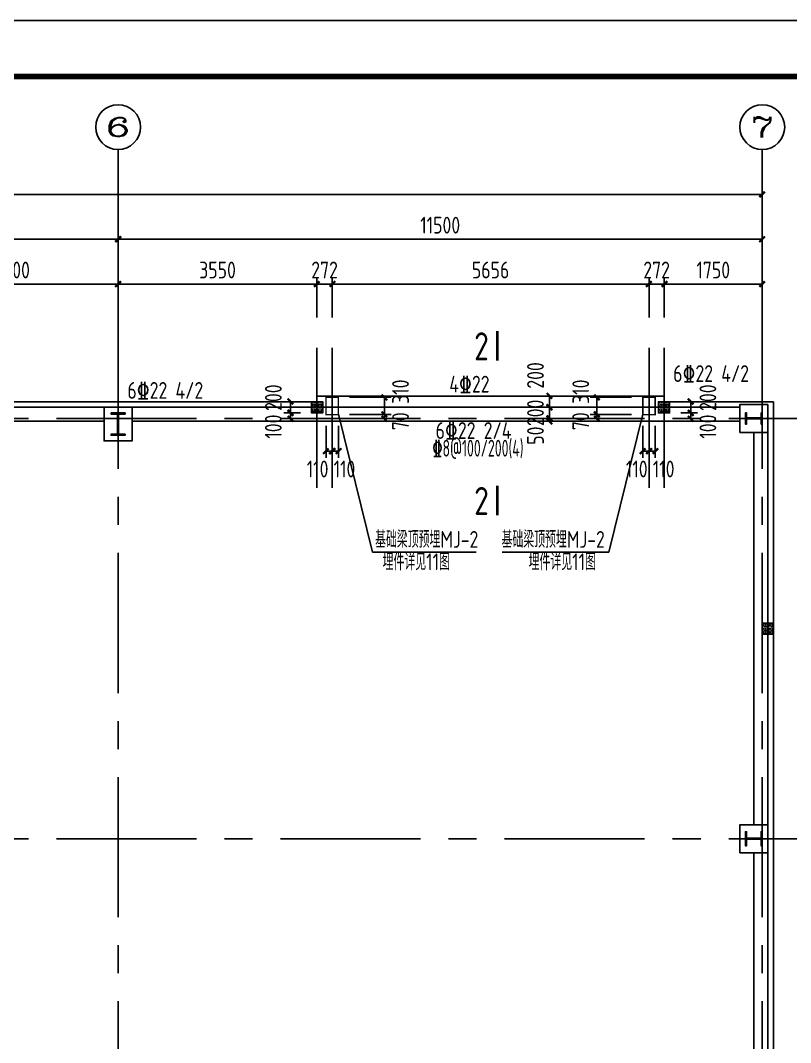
# Model space of a CAD drawing. Header units: millimetres. Extents: x 865490 to 879904, y 39442 to 44891.
# Drawn here: x 869175.7 to 869313.2, y 39862 to 40044.4 of the extents above; entities that cross this region are included whole.
import ezdxf
from ezdxf.enums import TextEntityAlignment as Align

# ---------------------------------------------------------------- set-up
doc = ezdxf.new("R2010")
doc.units = ezdxf.units.MM
doc.header["$LTSCALE"] = 1000
doc.header["$MEASUREMENT"] = 0
doc.linetypes.add('CENTER', pattern=[2, 1.25, -0.25, 0.25, -0.25])
doc.linetypes.add('DOTE', pattern=[2.42, 2, -0.2, 0.02, -0.2])
doc.layers.add('1', color=4, linetype='Continuous', lineweight=70)
for name, color, linetype in [('AXIS', 3, 'Continuous'), ('AXIS_TEXT', 7, 'Continuous'), ('DIM', 7, 'Continuous'), ('DOTE', 1, 'DOTE'), ('M_Prof', 2, 'Continuous'), ('PUB_DIM', 3, 'Continuous'), ('尺寸标注', 7, 'Continuous'), ('层14', 2, 'Continuous'), ('标注', 7, 'Continuous'), ('梁', 4, 'Continuous'), ('梁集中标注', 2, 'Continuous')]:
    doc.layers.add(name, color=color, linetype=linetype)
doc.styles.add('_TCH_AXIS', font='COMPLEX', dxfattribs={"bigfont": 'GBCBIG'})
doc.styles.add('COMPLEX', font='COMPLEX')
doc.styles.add('GBHZ', font='gbenor.shx', dxfattribs={"width": 0.9, "bigfont": 'gbcbig.shx'})
doc.dimstyles.new('Y100', dxfattribs={"dimscale": 0, "dimtxt": 3, "dimasz": 0.01, "dimexe": 1.2, "dimexo": 2, "dimgap": 1, "dimtad": 1, "dimdec": 0, "dimlfac": 100, "dimzin": 0, "dimdsep": 46, "dimtxsty": 'GBHZ', "dimblk": 'DX', "dimcen": 0.09, "dimdle": 1, "dimclrd": 7, "dimclre": 7, "dimclrt": 7, "dimadec": 0, "dimazin": 0, "dimtfac": 1, "dimtdec": 0, "dimtix": 1, "dimtmove": 2, "dimatfit": 3, "dimldrblk": 'DX', "dimfxl": 0, "dimtolj": 1, "dimtzin": 0, "dimarcsym": 0})
pattern_1 = [(0, (-293.14333, -791.00528), (0.15625, 0.3125), [0, -0.3125])]

# ---------------------------------------------------------------- blocks, each defined once
blk = doc.blocks.new('_AXISO')
blk.add_circle((0, 0), 0.5)
at = {"layer": 'AXIS_TEXT', "style": 'COMPLEX', "width": 1.041667}
blk.add_attdef('A', text='', height=0.56, dxfattribs=at).set_placement((-0.25, -0.28), (0.25, -0.28), align=Align.FIT)
blk = doc.blocks.new('DX')
at = {"color": 0, "linetype": 'ByBlock', "const_width": 40}
blk.add_lwpolyline([(-54, -51), (46, 49)], dxfattribs=at)
blk = doc.blocks.new('*D397')
at = {"layer": 'Defpoints', "color": 0, "transparency": 16777216}
for p in [(869193.16, 40005.36), (869079.16, 39989.36), (869193.16, 39989.36)]:
    blk.add_point(p, dxfattribs=at)
at = {"layer": 'dim', "color": 7, "lineweight": -2, "transparency": 16777216}
for p, q in [((869079.16, 39991.36), (869079.16, 40006.56)), ((869079.17, 40005.36), (869193.15, 40005.36)), ((869193.16, 39991.36), (869193.16, 40006.56))]:
    blk.add_line(p, q, dxfattribs=at)
at = {"layer": 'dim', "color": 7, "lineweight": -2, "transparency": 16777216, "xscale": 0.01, "yscale": 0.01, "zscale": 0.01, "rotation": 180}
blk.add_blockref('DX', (869079.16, 40005.36), dxfattribs=at)
at = {"layer": 'dim', "color": 7, "lineweight": -2, "transparency": 16777216, "xscale": 0.01, "yscale": 0.01, "zscale": 0.01}
blk.add_blockref('DX', (869193.16, 40005.36), dxfattribs=at)
at = {"layer": 'dim', "color": 7, "transparency": 16777216, "insert": (869136.16, 40007.86), "char_height": 3, "attachment_point": 5, "style": 'GBHZ'}
blk.add_mtext('\\A1;11400', dxfattribs=at)
blk = doc.blocks.new('*D398')
at = {"layer": 'Defpoints', "color": 0, "transparency": 16777216}
for p in [(869308.16, 40005.36), (869193.16, 39989.36), (869308.16, 39989.36)]:
    blk.add_point(p, dxfattribs=at)
at = {"layer": 'dim', "color": 7, "lineweight": -2, "transparency": 16777216}
for p, q in [((869193.16, 39991.36), (869193.16, 40006.56)), ((869193.17, 40005.36), (869308.15, 40005.36)), ((869308.16, 39991.36), (869308.16, 40006.56))]:
    blk.add_line(p, q, dxfattribs=at)
at = {"layer": 'dim', "color": 7, "lineweight": -2, "transparency": 16777216, "xscale": 0.01, "yscale": 0.01, "zscale": 0.01, "rotation": 180}
blk.add_blockref('DX', (869193.16, 40005.36), dxfattribs=at)
at = {"layer": 'dim', "color": 7, "lineweight": -2, "transparency": 16777216, "xscale": 0.01, "yscale": 0.01, "zscale": 0.01}
blk.add_blockref('DX', (869308.16, 40005.36), dxfattribs=at)
at = {"layer": 'dim', "color": 7, "transparency": 16777216, "insert": (869250.66, 40007.86), "char_height": 3, "attachment_point": 5, "style": 'GBHZ'}
blk.add_mtext('\\A1;11500', dxfattribs=at)
blk = doc.blocks.new('*D399')
at = {"layer": 'Defpoints', "color": 0, "transparency": 16777216}
for p in [(868838.16, 40013.36), (868838.16, 39989.36), (869308.16, 39989.36)]:
    blk.add_point(p, dxfattribs=at)
at = {"layer": 'dim', "color": 7, "lineweight": -2, "transparency": 16777216}
for p, q in [((868838.16, 39991.36), (868838.16, 40014.56)), ((869308.16, 39991.36), (869308.16, 40014.56)), ((869308.15, 40013.36), (868838.17, 40013.36))]:
    blk.add_line(p, q, dxfattribs=at)
at = {"layer": 'dim', "color": 7, "lineweight": -2, "transparency": 16777216, "xscale": 0.01, "yscale": 0.01, "zscale": 0.01, "rotation": 180}
blk.add_blockref('DX', (868838.16, 40013.36), dxfattribs=at)
at = {"layer": 'dim', "color": 7, "lineweight": -2, "transparency": 16777216, "xscale": 0.01, "yscale": 0.01, "zscale": 0.01}
blk.add_blockref('DX', (869308.16, 40013.36), dxfattribs=at)
at = {"layer": 'dim', "color": 7, "transparency": 16777216, "insert": (869073.16, 40015.86), "char_height": 3, "attachment_point": 5, "style": 'GBHZ'}
blk.add_mtext('\\A1;47000', dxfattribs=at)
blk = doc.blocks.new('*D1243')
at = {"layer": 'Defpoints', "color": 0, "transparency": 16777216}
for p in [(869155.16, 39997.36), (869155.16, 39989.36), (869193.16, 39989.36)]:
    blk.add_point(p, dxfattribs=at)
at = {"layer": '层14', "color": 7, "lineweight": -2, "transparency": 16777216}
for p, q in [((869155.16, 39991.36), (869155.16, 39998.56)), ((869193.16, 39991.36), (869193.16, 39998.56)), ((869193.15, 39997.36), (869155.17, 39997.36))]:
    blk.add_line(p, q, dxfattribs=at)
at = {"layer": '层14', "color": 7, "lineweight": -2, "transparency": 16777216, "xscale": 0.01, "yscale": 0.01, "zscale": 0.01, "rotation": 180}
blk.add_blockref('DX', (869155.16, 39997.36), dxfattribs=at)
at = {"layer": '层14', "color": 7, "lineweight": -2, "transparency": 16777216, "xscale": 0.01, "yscale": 0.01, "zscale": 0.01}
blk.add_blockref('DX', (869193.16, 39997.36), dxfattribs=at)
at = {"layer": '层14', "color": 7, "transparency": 16777216, "insert": (869174.16, 39999.86), "char_height": 3, "attachment_point": 5, "style": 'GBHZ'}
blk.add_mtext('\\A1;3800', dxfattribs=at)
blk = doc.blocks.new('*D1360')
at = {"layer": 'Defpoints', "color": 0, "transparency": 16777216}
for p in [(869287.94, 39997.36), (869231.38, 39989.36), (869287.94, 39989.36)]:
    blk.add_point(p, dxfattribs=at)
at = {"layer": '层14', "color": 7, "lineweight": -2, "transparency": 16777216}
for p, q in [((869231.38, 39991.36), (869231.38, 39998.56)), ((869287.94, 39991.36), (869287.94, 39998.56)), ((869231.39, 39997.36), (869287.93, 39997.36))]:
    blk.add_line(p, q, dxfattribs=at)
at = {"layer": '层14', "color": 7, "lineweight": -2, "transparency": 16777216, "xscale": 0.01, "yscale": 0.01, "zscale": 0.01, "rotation": 180}
blk.add_blockref('DX', (869231.38, 39997.36), dxfattribs=at)
at = {"layer": '层14', "color": 7, "lineweight": -2, "transparency": 16777216, "xscale": 0.01, "yscale": 0.01, "zscale": 0.01}
blk.add_blockref('DX', (869287.94, 39997.36), dxfattribs=at)
at = {"layer": '层14', "color": 7, "transparency": 16777216, "insert": (869259.66, 39999.86), "char_height": 3, "attachment_point": 5, "style": 'GBHZ'}
blk.add_mtext('\\A1;5656', dxfattribs=at)
blk = doc.blocks.new('*D1361')
at = {"layer": 'Defpoints', "color": 0, "transparency": 16777216}
for p in [(869287.94, 39973.36), (869289.04, 39974.06), (869287.94, 39967.54)]:
    blk.add_point(p, dxfattribs=at)
at = {"layer": '标注', "color": 7, "lineweight": -2, "transparency": 16777216}
for p, q in [((869287.94, 39971.36), (869287.94, 39966.34)), ((869289.04, 39972.06), (869289.04, 39966.34)), ((869287.93, 39967.54), (869287.92, 39967.54)), ((869289.04, 39967.54), (869287.94, 39967.54)), ((869289.05, 39967.54), (869289.06, 39967.54))]:
    blk.add_line(p, q, dxfattribs=at)
at = {"layer": '标注', "color": 7, "lineweight": -2, "transparency": 16777216, "xscale": 0.01, "yscale": 0.01, "zscale": 0.01}
blk.add_blockref('DX', (869287.94, 39967.54), dxfattribs=at)
at = {"layer": '标注', "color": 7, "lineweight": -2, "transparency": 16777216, "xscale": 0.01, "yscale": 0.01, "zscale": 0.01, "rotation": 180}
blk.add_blockref('DX', (869289.04, 39967.54), dxfattribs=at)
at = {"layer": '标注', "color": 7, "transparency": 16777216, "insert": (869290.55, 39964.34), "char_height": 3, "attachment_point": 5, "style": 'GBHZ'}
blk.add_mtext('\\A1;110', dxfattribs=at)
blk = doc.blocks.new('*D1362')
at = {"layer": 'Defpoints', "color": 0, "transparency": 16777216}
for p in [(869286.84, 39974.06), (869287.94, 39973.36), (869287.94, 39967.54)]:
    blk.add_point(p, dxfattribs=at)
at = {"layer": '标注', "color": 7, "lineweight": -2, "transparency": 16777216}
for p, q in [((869286.84, 39972.06), (869286.84, 39966.34)), ((869287.94, 39971.36), (869287.94, 39966.34)), ((869286.83, 39967.54), (869286.82, 39967.54)), ((869286.84, 39967.54), (869287.94, 39967.54)), ((869287.95, 39967.54), (869287.96, 39967.54))]:
    blk.add_line(p, q, dxfattribs=at)
at = {"layer": '标注', "color": 7, "lineweight": -2, "transparency": 16777216, "xscale": 0.01, "yscale": 0.01, "zscale": 0.01}
blk.add_blockref('DX', (869286.84, 39967.54), dxfattribs=at)
at = {"layer": '标注', "color": 7, "lineweight": -2, "transparency": 16777216, "xscale": 0.01, "yscale": 0.01, "zscale": 0.01, "rotation": 180}
blk.add_blockref('DX', (869287.94, 39967.54), dxfattribs=at)
at = {"layer": '标注', "color": 7, "transparency": 16777216, "insert": (869285.75, 39964.34), "char_height": 3, "attachment_point": 5, "style": 'GBHZ'}
blk.add_mtext('\\A1;110', dxfattribs=at)
blk = doc.blocks.new('*D1363')
at = {"layer": 'Defpoints', "color": 0, "transparency": 16777216}
for p in [(869286.84, 39977.16), (869278.63, 39974.06), (869286.84, 39974.06)]:
    blk.add_point(p, dxfattribs=at)
at = {"layer": '标注', "color": 7, "lineweight": -2, "transparency": 16777216}
for p, q in [((869284.84, 39977.16), (869277.43, 39977.16)), ((869278.63, 39977.15), (869278.63, 39974.07)), ((869284.84, 39974.06), (869277.43, 39974.06))]:
    blk.add_line(p, q, dxfattribs=at)
at = {"layer": '标注', "color": 7, "lineweight": -2, "transparency": 16777216, "xscale": 0.01, "yscale": 0.01, "zscale": 0.01}
for p, rotation in [((869278.63, 39977.16), 90), ((869278.63, 39974.06), 270)]:
    blk.add_blockref('DX', p, dxfattribs=dict(at, rotation=rotation))
at = {"layer": '标注', "color": 7, "transparency": 16777216, "insert": (869275.75, 39978.14), "char_height": 3, "attachment_point": 5, "rotation": 90, "style": 'GBHZ'}
blk.add_mtext('\\A1;310', dxfattribs=at)
blk = doc.blocks.new('*D1364')
at = {"layer": 'Defpoints', "color": 0, "transparency": 16777216}
for p in [(869278.63, 39973.36), (869286.84, 39974.06), (869286.85, 39973.36)]:
    blk.add_point(p, dxfattribs=at)
at = {"layer": '标注', "color": 7, "lineweight": -2, "transparency": 16777216}
for p, q in [((869284.84, 39974.06), (869277.43, 39974.06)), ((869284.85, 39973.36), (869277.43, 39973.36)), ((869278.63, 39974.07), (869278.63, 39974.08)), ((869278.63, 39974.06), (869278.63, 39973.36)), ((869278.63, 39973.35), (869278.63, 39973.34))]:
    blk.add_line(p, q, dxfattribs=at)
at = {"layer": '标注', "color": 7, "lineweight": -2, "transparency": 16777216, "xscale": 0.01, "yscale": 0.01, "zscale": 0.01}
for p, rotation in [((869278.63, 39974.06), 270), ((869278.63, 39973.36), 90)]:
    blk.add_blockref('DX', p, dxfattribs=dict(at, rotation=rotation))
at = {"layer": '标注', "color": 7, "transparency": 16777216, "insert": (869275.75, 39972.87), "char_height": 3, "attachment_point": 5, "rotation": 90, "style": 'GBHZ'}
blk.add_mtext('\\A1;70', dxfattribs=at)
blk = doc.blocks.new('*D1365')
at = {"layer": 'Defpoints', "color": 0, "transparency": 16777216}
for p in [(869291.63, 39976.36), (869291.63, 39974.36), (869295.38, 39974.36)]:
    blk.add_point(p, dxfattribs=at)
at = {"layer": '标注', "color": 7, "lineweight": -2, "transparency": 16777216}
for p, q in [((869293.63, 39976.36), (869296.58, 39976.36)), ((869295.38, 39976.37), (869295.38, 39976.38)), ((869295.38, 39976.36), (869295.38, 39974.36)), ((869293.63, 39974.36), (869296.58, 39974.36)), ((869295.38, 39974.35), (869295.38, 39974.34))]:
    blk.add_line(p, q, dxfattribs=at)
at = {"layer": '标注', "color": 7, "lineweight": -2, "transparency": 16777216, "xscale": 0.01, "yscale": 0.01, "zscale": 0.01}
for p, rotation in [((869295.38, 39976.36), 270), ((869295.38, 39974.36), 90)]:
    blk.add_blockref('DX', p, dxfattribs=dict(at, rotation=rotation))
at = {"layer": '标注', "color": 7, "transparency": 16777216, "insert": (869298.45, 39977.08), "char_height": 3, "attachment_point": 5, "rotation": 90, "style": 'GBHZ'}
blk.add_mtext('\\A1;200', dxfattribs=at)
blk = doc.blocks.new('*D1366')
at = {"layer": 'Defpoints', "color": 0, "transparency": 16777216}
for p in [(869291.63, 39974.36), (869295.38, 39974.36), (869291.63, 39973.36)]:
    blk.add_point(p, dxfattribs=at)
at = {"layer": '标注', "color": 7, "lineweight": -2, "transparency": 16777216}
for p, q in [((869293.63, 39974.36), (869296.58, 39974.36)), ((869295.38, 39974.37), (869295.38, 39974.38)), ((869295.38, 39973.36), (869295.38, 39974.36)), ((869293.63, 39973.36), (869296.58, 39973.36)), ((869295.38, 39973.35), (869295.38, 39973.34))]:
    blk.add_line(p, q, dxfattribs=at)
at = {"layer": '标注', "color": 7, "lineweight": -2, "transparency": 16777216, "xscale": 0.01, "yscale": 0.01, "zscale": 0.01}
for p, rotation in [((869295.38, 39974.36), 270), ((869295.38, 39973.36), 90)]:
    blk.add_blockref('DX', p, dxfattribs=dict(at, rotation=rotation))
at = {"layer": '标注', "color": 7, "transparency": 16777216, "insert": (869298.45, 39971.91), "char_height": 3, "attachment_point": 5, "rotation": 90, "style": 'GBHZ'}
blk.add_mtext('\\A1;100', dxfattribs=at)
blk = doc.blocks.new('*D1367')
at = {"layer": 'Defpoints', "color": 0, "transparency": 16777216}
for p in [(869290.66, 39997.36), (869287.94, 39989.36), (869290.66, 39989.36)]:
    blk.add_point(p, dxfattribs=at)
at = {"layer": '层14', "color": 7, "lineweight": -2, "transparency": 16777216}
for p, q in [((869287.94, 39991.36), (869287.94, 39998.56)), ((869290.66, 39991.36), (869290.66, 39998.56)), ((869287.93, 39997.36), (869287.92, 39997.36)), ((869287.94, 39997.36), (869290.66, 39997.36)), ((869290.67, 39997.36), (869290.68, 39997.36))]:
    blk.add_line(p, q, dxfattribs=at)
at = {"layer": '层14', "color": 7, "lineweight": -2, "transparency": 16777216, "xscale": 0.01, "yscale": 0.01, "zscale": 0.01}
blk.add_blockref('DX', (869287.94, 39997.36), dxfattribs=at)
at = {"layer": '层14', "color": 7, "lineweight": -2, "transparency": 16777216, "xscale": 0.01, "yscale": 0.01, "zscale": 0.01, "rotation": 180}
blk.add_blockref('DX', (869290.66, 39997.36), dxfattribs=at)
at = {"layer": '层14', "color": 7, "transparency": 16777216, "insert": (869289.3, 39999.86), "char_height": 3, "attachment_point": 5, "style": 'GBHZ'}
blk.add_mtext('\\A1;272', dxfattribs=at)
blk = doc.blocks.new('*D1368')
at = {"layer": 'Defpoints', "color": 0, "transparency": 16777216}
for p in [(869308.16, 39997.36), (869290.66, 39989.36), (869308.16, 39989.36)]:
    blk.add_point(p, dxfattribs=at)
at = {"layer": '层14', "color": 7, "lineweight": -2, "transparency": 16777216}
for p, q in [((869290.66, 39991.36), (869290.66, 39998.56)), ((869308.16, 39991.36), (869308.16, 39998.56)), ((869290.67, 39997.36), (869308.15, 39997.36))]:
    blk.add_line(p, q, dxfattribs=at)
at = {"layer": '层14', "color": 7, "lineweight": -2, "transparency": 16777216, "xscale": 0.01, "yscale": 0.01, "zscale": 0.01, "rotation": 180}
blk.add_blockref('DX', (869290.66, 39997.36), dxfattribs=at)
at = {"layer": '层14', "color": 7, "lineweight": -2, "transparency": 16777216, "xscale": 0.01, "yscale": 0.01, "zscale": 0.01}
blk.add_blockref('DX', (869308.16, 39997.36), dxfattribs=at)
at = {"layer": '层14', "color": 7, "transparency": 16777216, "insert": (869299.41, 39999.86), "char_height": 3, "attachment_point": 5, "style": 'GBHZ'}
blk.add_mtext('\\A1;1750', dxfattribs=at)
blk = doc.blocks.new('*D1369')
at = {"layer": 'Defpoints', "color": 0, "transparency": 16777216}
for p in [(869230.28, 39974.06), (869231.38, 39973.36), (869231.38, 39967.54)]:
    blk.add_point(p, dxfattribs=at)
at = {"layer": '标注', "color": 7, "lineweight": -2, "transparency": 16777216}
for p, q in [((869230.28, 39972.06), (869230.28, 39966.34)), ((869231.38, 39971.36), (869231.38, 39966.34)), ((869230.27, 39967.54), (869230.26, 39967.54)), ((869230.28, 39967.54), (869231.38, 39967.54)), ((869231.39, 39967.54), (869231.4, 39967.54))]:
    blk.add_line(p, q, dxfattribs=at)
at = {"layer": '标注', "color": 7, "lineweight": -2, "transparency": 16777216, "xscale": 0.01, "yscale": 0.01, "zscale": 0.01}
blk.add_blockref('DX', (869230.28, 39967.54), dxfattribs=at)
at = {"layer": '标注', "color": 7, "lineweight": -2, "transparency": 16777216, "xscale": 0.01, "yscale": 0.01, "zscale": 0.01, "rotation": 180}
blk.add_blockref('DX', (869231.38, 39967.54), dxfattribs=at)
at = {"layer": '标注', "color": 7, "transparency": 16777216, "insert": (869228.77, 39964.34), "char_height": 3, "attachment_point": 5, "style": 'GBHZ'}
blk.add_mtext('\\A1;110', dxfattribs=at)
blk = doc.blocks.new('*D1370')
at = {"layer": 'Defpoints', "color": 0, "transparency": 16777216}
for p in [(869231.38, 39973.36), (869232.48, 39974.06), (869231.38, 39967.54)]:
    blk.add_point(p, dxfattribs=at)
at = {"layer": '标注', "color": 7, "lineweight": -2, "transparency": 16777216}
for p, q in [((869231.38, 39971.36), (869231.38, 39966.34)), ((869232.48, 39972.06), (869232.48, 39966.34)), ((869231.37, 39967.54), (869231.36, 39967.54)), ((869232.48, 39967.54), (869231.38, 39967.54)), ((869232.49, 39967.54), (869232.5, 39967.54))]:
    blk.add_line(p, q, dxfattribs=at)
at = {"layer": '标注', "color": 7, "lineweight": -2, "transparency": 16777216, "xscale": 0.01, "yscale": 0.01, "zscale": 0.01}
blk.add_blockref('DX', (869231.38, 39967.54), dxfattribs=at)
at = {"layer": '标注', "color": 7, "lineweight": -2, "transparency": 16777216, "xscale": 0.01, "yscale": 0.01, "zscale": 0.01, "rotation": 180}
blk.add_blockref('DX', (869232.48, 39967.54), dxfattribs=at)
at = {"layer": '标注', "color": 7, "transparency": 16777216, "insert": (869233.57, 39964.34), "char_height": 3, "attachment_point": 5, "style": 'GBHZ'}
blk.add_mtext('\\A1;110', dxfattribs=at)
blk = doc.blocks.new('*D1371')
at = {"layer": 'Defpoints', "color": 0, "transparency": 16777216}
for p in [(869232.48, 39977.16), (869232.48, 39974.06), (869240.69, 39974.06)]:
    blk.add_point(p, dxfattribs=at)
at = {"layer": '标注', "color": 7, "lineweight": -2, "transparency": 16777216}
for p, q in [((869234.48, 39977.16), (869241.89, 39977.16)), ((869240.69, 39977.15), (869240.69, 39974.07)), ((869234.48, 39974.06), (869241.89, 39974.06))]:
    blk.add_line(p, q, dxfattribs=at)
at = {"layer": '标注', "color": 7, "lineweight": -2, "transparency": 16777216, "xscale": 0.01, "yscale": 0.01, "zscale": 0.01}
for p, rotation in [((869240.69, 39977.16), 90), ((869240.69, 39974.06), 270)]:
    blk.add_blockref('DX', p, dxfattribs=dict(at, rotation=rotation))
at = {"layer": '标注', "color": 7, "transparency": 16777216, "insert": (869243.58, 39978.14), "char_height": 3, "attachment_point": 5, "rotation": 90, "style": 'GBHZ'}
blk.add_mtext('\\A1;310', dxfattribs=at)
blk = doc.blocks.new('*D1372')
at = {"layer": 'Defpoints', "color": 0, "transparency": 16777216}
for p in [(869232.47, 39973.36), (869232.48, 39974.06), (869240.69, 39973.36)]:
    blk.add_point(p, dxfattribs=at)
at = {"layer": '标注', "color": 7, "lineweight": -2, "transparency": 16777216}
for p, q in [((869234.47, 39973.36), (869241.89, 39973.36)), ((869234.48, 39974.06), (869241.89, 39974.06)), ((869240.69, 39974.07), (869240.69, 39974.08)), ((869240.69, 39974.06), (869240.69, 39973.36)), ((869240.69, 39973.35), (869240.69, 39973.34))]:
    blk.add_line(p, q, dxfattribs=at)
at = {"layer": '标注', "color": 7, "lineweight": -2, "transparency": 16777216, "xscale": 0.01, "yscale": 0.01, "zscale": 0.01}
for p, rotation in [((869240.69, 39974.06), 270), ((869240.69, 39973.36), 90)]:
    blk.add_blockref('DX', p, dxfattribs=dict(at, rotation=rotation))
at = {"layer": '标注', "color": 7, "transparency": 16777216, "insert": (869243.58, 39972.87), "char_height": 3, "attachment_point": 5, "rotation": 90, "style": 'GBHZ'}
blk.add_mtext('\\A1;70', dxfattribs=at)
blk = doc.blocks.new('*D1373')
at = {"layer": 'Defpoints', "color": 0, "transparency": 16777216}
for p in [(869227.69, 39976.36), (869223.94, 39974.36), (869227.69, 39974.36)]:
    blk.add_point(p, dxfattribs=at)
at = {"layer": '标注', "color": 7, "lineweight": -2, "transparency": 16777216}
for p, q in [((869225.69, 39976.36), (869222.74, 39976.36)), ((869223.94, 39976.37), (869223.94, 39976.38)), ((869223.94, 39976.36), (869223.94, 39974.36)), ((869225.69, 39974.36), (869222.74, 39974.36)), ((869223.94, 39974.35), (869223.94, 39974.34))]:
    blk.add_line(p, q, dxfattribs=at)
at = {"layer": '标注', "color": 7, "lineweight": -2, "transparency": 16777216, "xscale": 0.01, "yscale": 0.01, "zscale": 0.01}
for p, rotation in [((869223.94, 39976.36), 270), ((869223.94, 39974.36), 90)]:
    blk.add_blockref('DX', p, dxfattribs=dict(at, rotation=rotation))
at = {"layer": '标注', "color": 7, "transparency": 16777216, "insert": (869220.87, 39977.08), "char_height": 3, "attachment_point": 5, "rotation": 90, "style": 'GBHZ'}
blk.add_mtext('\\A1;200', dxfattribs=at)
blk = doc.blocks.new('*D1374')
at = {"layer": 'Defpoints', "color": 0, "transparency": 16777216}
for p in [(869223.94, 39974.36), (869227.69, 39974.36), (869227.69, 39973.36)]:
    blk.add_point(p, dxfattribs=at)
at = {"layer": '标注', "color": 7, "lineweight": -2, "transparency": 16777216}
for p, q in [((869225.69, 39974.36), (869222.74, 39974.36)), ((869223.94, 39974.37), (869223.94, 39974.38)), ((869223.94, 39973.36), (869223.94, 39974.36)), ((869225.69, 39973.36), (869222.74, 39973.36)), ((869223.94, 39973.35), (869223.94, 39973.34))]:
    blk.add_line(p, q, dxfattribs=at)
at = {"layer": '标注', "color": 7, "lineweight": -2, "transparency": 16777216, "xscale": 0.01, "yscale": 0.01, "zscale": 0.01}
for p, rotation in [((869223.94, 39974.36), 270), ((869223.94, 39973.36), 90)]:
    blk.add_blockref('DX', p, dxfattribs=dict(at, rotation=rotation))
at = {"layer": '标注', "color": 7, "transparency": 16777216, "insert": (869220.87, 39971.91), "char_height": 3, "attachment_point": 5, "rotation": 90, "style": 'GBHZ'}
blk.add_mtext('\\A1;100', dxfattribs=at)
blk = doc.blocks.new('*D1375')
at = {"layer": 'Defpoints', "color": 0, "transparency": 16777216}
for p in [(869228.66, 39997.36), (869228.66, 39989.36), (869231.38, 39989.36)]:
    blk.add_point(p, dxfattribs=at)
at = {"layer": '层14', "color": 7, "lineweight": -2, "transparency": 16777216}
for p, q in [((869228.66, 39991.36), (869228.66, 39998.56)), ((869231.38, 39991.36), (869231.38, 39998.56)), ((869228.65, 39997.36), (869228.64, 39997.36)), ((869231.38, 39997.36), (869228.66, 39997.36)), ((869231.39, 39997.36), (869231.4, 39997.36))]:
    blk.add_line(p, q, dxfattribs=at)
at = {"layer": '层14', "color": 7, "lineweight": -2, "transparency": 16777216, "xscale": 0.01, "yscale": 0.01, "zscale": 0.01}
blk.add_blockref('DX', (869228.66, 39997.36), dxfattribs=at)
at = {"layer": '层14', "color": 7, "lineweight": -2, "transparency": 16777216, "xscale": 0.01, "yscale": 0.01, "zscale": 0.01, "rotation": 180}
blk.add_blockref('DX', (869231.38, 39997.36), dxfattribs=at)
at = {"layer": '层14', "color": 7, "transparency": 16777216, "insert": (869230.02, 39999.86), "char_height": 3, "attachment_point": 5, "style": 'GBHZ'}
blk.add_mtext('\\A1;272', dxfattribs=at)
blk = doc.blocks.new('*D1376')
at = {"layer": 'Defpoints', "color": 0, "transparency": 16777216}
for p in [(869193.16, 39997.36), (869193.16, 39989.36), (869228.66, 39989.36)]:
    blk.add_point(p, dxfattribs=at)
at = {"layer": '层14', "color": 7, "lineweight": -2, "transparency": 16777216}
for p, q in [((869193.16, 39991.36), (869193.16, 39998.56)), ((869228.66, 39991.36), (869228.66, 39998.56)), ((869228.65, 39997.36), (869193.17, 39997.36))]:
    blk.add_line(p, q, dxfattribs=at)
at = {"layer": '层14', "color": 7, "lineweight": -2, "transparency": 16777216, "xscale": 0.01, "yscale": 0.01, "zscale": 0.01, "rotation": 180}
blk.add_blockref('DX', (869193.16, 39997.36), dxfattribs=at)
at = {"layer": '层14', "color": 7, "lineweight": -2, "transparency": 16777216, "xscale": 0.01, "yscale": 0.01, "zscale": 0.01}
blk.add_blockref('DX', (869228.66, 39997.36), dxfattribs=at)
at = {"layer": '层14', "color": 7, "transparency": 16777216, "insert": (869210.91, 39999.86), "char_height": 3, "attachment_point": 5, "style": 'GBHZ'}
blk.add_mtext('\\A1;3550', dxfattribs=at)
blk = doc.blocks.new('*D2258')
at = {"layer": 'Defpoints', "color": 0, "transparency": 16777216}
for p in [(869265.62, 39973.36), (869265.62, 39972.86), (869270.17, 39973.36)]:
    blk.add_point(p, dxfattribs=at)
at = {"layer": 'dim', "color": 7, "lineweight": -2, "transparency": 16777216}
for p, q in [((869267.62, 39973.36), (869271.37, 39973.36)), ((869267.62, 39972.86), (869271.37, 39972.86)), ((869270.17, 39973.37), (869270.17, 39973.38)), ((869270.17, 39972.86), (869270.17, 39973.36)), ((869270.17, 39972.85), (869270.17, 39972.84))]:
    blk.add_line(p, q, dxfattribs=at)
at = {"layer": 'dim', "color": 7, "lineweight": -2, "transparency": 16777216, "xscale": 0.01, "yscale": 0.01, "zscale": 0.01}
for p, rotation in [((869270.17, 39973.36), 270), ((869270.17, 39972.86), 90)]:
    blk.add_blockref('DX', p, dxfattribs=dict(at, rotation=rotation))
at = {"layer": 'dim', "color": 7, "transparency": 16777216, "insert": (869267.67, 39970.3), "char_height": 3, "attachment_point": 5, "rotation": 90, "style": 'GBHZ'}
blk.add_mtext('\\A1;50', dxfattribs=at)
blk = doc.blocks.new('*D2259')
at = {"layer": 'Defpoints', "color": 0, "transparency": 16777216}
for p in [(869265.62, 39975.36), (869270.17, 39975.36), (869265.62, 39973.36)]:
    blk.add_point(p, dxfattribs=at)
at = {"layer": 'dim', "color": 7, "lineweight": -2, "transparency": 16777216}
for p, q in [((869267.62, 39975.36), (869271.37, 39975.36)), ((869270.17, 39975.37), (869270.17, 39975.38)), ((869270.17, 39973.36), (869270.17, 39975.36)), ((869267.62, 39973.36), (869271.37, 39973.36)), ((869270.17, 39973.35), (869270.17, 39973.34))]:
    blk.add_line(p, q, dxfattribs=at)
at = {"layer": 'dim', "color": 7, "lineweight": -2, "transparency": 16777216, "xscale": 0.01, "yscale": 0.01, "zscale": 0.01}
for p, rotation in [((869270.17, 39975.36), 270), ((869270.17, 39973.36), 90)]:
    blk.add_blockref('DX', p, dxfattribs=dict(at, rotation=rotation))
at = {"layer": 'dim', "color": 7, "transparency": 16777216, "insert": (869267.67, 39974.36), "char_height": 3, "attachment_point": 5, "rotation": 90, "style": 'GBHZ'}
blk.add_mtext('\\A1;200', dxfattribs=at)
blk = doc.blocks.new('*D2260')
at = {"layer": 'Defpoints', "color": 0, "transparency": 16777216}
for p in [(869265.62, 39977.36), (869270.17, 39977.36), (869265.62, 39975.36)]:
    blk.add_point(p, dxfattribs=at)
at = {"layer": 'dim', "color": 7, "lineweight": -2, "transparency": 16777216}
for p, q in [((869267.62, 39977.36), (869271.37, 39977.36)), ((869270.17, 39977.37), (869270.17, 39977.38)), ((869270.17, 39975.36), (869270.17, 39977.36)), ((869267.62, 39975.36), (869271.37, 39975.36)), ((869270.17, 39975.35), (869270.17, 39975.34))]:
    blk.add_line(p, q, dxfattribs=at)
at = {"layer": 'dim', "color": 7, "lineweight": -2, "transparency": 16777216, "xscale": 0.01, "yscale": 0.01, "zscale": 0.01}
for p, rotation in [((869270.17, 39977.36), 270), ((869270.17, 39975.36), 90)]:
    blk.add_blockref('DX', p, dxfattribs=dict(at, rotation=rotation))
at = {"layer": 'dim', "color": 7, "transparency": 16777216, "insert": (869267.67, 39981.04), "char_height": 3, "attachment_point": 5, "rotation": 90, "style": 'GBHZ'}
blk.add_mtext('\\A1;200', dxfattribs=at)

msp = doc.modelspace()

# ---------------------------------------------------------------- hatches: boundary and pattern name
at = {"layer": '层14'}
h = msp.add_hatch(dxfattribs=at)
h.set_pattern_fill('DOTS', color=256, scale=5)
h.set_pattern_definition(pattern_1)
h.paths.add_polyline_path([(869227.701, 39974.358), (869229.701, 39974.358), (869229.701, 39976.358), (869227.701, 39976.358)])
h = msp.add_hatch(dxfattribs=at)
h.set_pattern_fill('DOTS', color=256, scale=5)
h.set_pattern_definition(pattern_1)
h.paths.add_polyline_path([(869291.621, 39974.358), (869289.621, 39974.358), (869289.621, 39976.358), (869291.621, 39976.358)])
h = msp.add_hatch(dxfattribs=at)
h.set_pattern_fill('DOTS', color=256, scale=5)
h.set_pattern_definition([(0, (-657.64333, 1.7724), (0.15625, 0.3125), [0, -0.3125])])
h.paths.add_polyline_path([(869310.161, 39934.858), (869308.161, 39934.858), (869308.161, 39936.858), (869310.161, 39936.858)])

# ---------------------------------------------------------------- linework, layer by layer
at = {"color": 0}
for p, q in [((869583.883, 40044.4), (868742.883, 40044.4)), ((868742.883, 40044.4), (869583.883, 40044.4))]:
    msp.add_line(p, q, dxfattribs=at)
at = {"color": 0, "const_width": 1}
msp.add_lwpolyline([(869573.883, 39460.4), (868767.883, 39460.4), (868767.883, 40034.4), (869573.883, 40034.4)], close=True, dxfattribs=at)
for points in [[(869190.661, 39975.358), (869190.661, 39969.358), (869195.661, 39969.358), (869195.661, 39975.358)], [(869309.161, 39975.858), (869304.161, 39975.858), (869304.161, 39970.858), (869309.161, 39970.858)], [(869309.161, 39895.858), (869304.161, 39895.858), (869304.161, 39900.858), (869309.161, 39900.858)]]:
    msp.add_lwpolyline(points, close=True)
at = {"layer": '1', "color": 2, "const_width": 0.48}
for points in [[(869260.834, 39988.945), (869260.834, 39983.663)], [(869260.834, 39961.346), (869260.834, 39956.063)]]:
    msp.add_lwpolyline(points, dxfattribs=at)
at = {"layer": 'AXIS', "color": 0}
for p, q in [((869193.161, 39989.358), (869193.161, 40021.358)), ((869308.161, 39989.358), (869308.161, 40021.358))]:
    msp.add_line(p, q, dxfattribs=at)
at = {"layer": 'DOTE', "linetype": 'CENTER', "ltscale": 0.02}
for p, q in [((869193.161, 39989.358), (869193.161, 39507.358)), ((869228.661, 39960.992), (869228.661, 39989.358)), ((869231.381, 39960.992), (869231.381, 39989.358)), ((869287.941, 39960.992), (869287.941, 39989.358)), ((869290.661, 39960.992), (869290.661, 39989.358)), ((869308.161, 39989.358), (869308.161, 39507.358)), ((868822.161, 39973.358), (869324.161, 39973.358)), ((868822.161, 39898.358), (869324.161, 39898.358))]:
    msp.add_line(p, q, dxfattribs=at)
at = {"layer": 'M_Prof'}
for points in [[(869194.411, 39974.358), (869191.911, 39974.358), (869191.911, 39974.158), (869193.071, 39974.158), (869193.071, 39970.558), (869191.911, 39970.558), (869191.911, 39970.358), (869194.411, 39970.358), (869194.411, 39970.558), (869193.251, 39970.558), (869193.251, 39974.158), (869194.411, 39974.158)], [(869308.161, 39972.358), (869308.161, 39974.358), (869307.961, 39974.358), (869307.961, 39973.448), (869305.361, 39973.448), (869305.361, 39974.358), (869305.161, 39974.358), (869305.161, 39972.358), (869305.361, 39972.358), (869305.361, 39973.268), (869307.961, 39973.268), (869307.961, 39972.358)], [(869308.161, 39899.608), (869308.161, 39897.108), (869307.961, 39897.108), (869307.961, 39898.268), (869305.361, 39898.268), (869305.361, 39897.108), (869305.161, 39897.108), (869305.161, 39899.608), (869305.361, 39899.608), (869305.361, 39898.448), (869307.961, 39898.448), (869307.961, 39899.608)]]:
    msp.add_lwpolyline(points, close=True, dxfattribs=at)
at = {"layer": '尺寸标注', "color": 6, "linetype": 'ByBlock', "const_width": 0.25}
for points in [[(869230.281, 39977.158), (869232.481, 39977.158), (869232.481, 39974.058), (869230.281, 39974.058), (869230.281, 39977.158)], [(869289.041, 39977.158), (869286.841, 39977.158), (869286.841, 39974.058), (869289.041, 39974.058), (869289.041, 39977.158)]]:
    msp.add_lwpolyline(points, dxfattribs=at)
at = {"layer": '层14'}
for points in [[(869227.701, 39976.358), (869229.701, 39976.358), (869229.701, 39974.358), (869227.701, 39974.358)], [(869291.621, 39976.358), (869289.621, 39976.358), (869289.621, 39974.358), (869291.621, 39974.358)], [(869310.161, 39934.858), (869308.161, 39934.858), (869308.161, 39936.858), (869310.161, 39936.858)]]:
    msp.add_lwpolyline(points, close=True, dxfattribs=at)
at = {"layer": '标注'}
for p, q in [((869232.51, 39974.108), (869238.576, 39949.518)), ((869232.51, 39974.108), (869238.576, 39949.518)), ((869286.811, 39974.108), (869280.746, 39949.518)), ((869238.576, 39949.518), (869257.067, 39949.518)), ((869280.746, 39949.518), (869261.698, 39949.518))]:
    msp.add_line(p, q, dxfattribs=at)
at = {"layer": '梁'}
for p, q in [((869075.161, 39976.358), (869228.661, 39976.358)), ((869228.661, 39977.358), (869290.661, 39977.358)), ((869228.661, 39977.358), (869228.661, 39976.358)), ((869290.661, 39977.358), (869290.661, 39976.358)), ((869290.661, 39976.358), (869310.161, 39976.358)), ((869310.161, 39677.358), (869310.161, 39976.358)), ((869081.661, 39975.358), (869304.161, 39975.358)), ((869309.161, 39677.358), (869309.161, 39975.358)), ((869081.661, 39972.858), (869190.661, 39972.858)), ((869195.661, 39972.858), (869304.161, 39972.858)), ((869306.661, 39900.858), (869306.661, 39970.858)), ((869306.661, 39825.858), (869306.661, 39895.858))]:
    msp.add_line(p, q, dxfattribs=at)

# ---------------------------------------------------------------- block references
at = {"layer": 'AXIS', "color": 0}
ref = msp.add_blockref('_AXISO', (869193.161, 40025.358), dxfattribs=dict(at, xscale=-8, yscale=8, zscale=8, rotation=180))
ref.add_attrib('A', '6', dxfattribs={"layer": 'AXIS_TEXT', "color": 0, "height": 3.284, "style": '_TCH_AXIS', "width": 2.071429}).set_placement((869190.893, 40023.716), (869195.429, 40023.716), align=Align.FIT)
ref = msp.add_blockref('_AXISO', (869308.161, 40025.358), dxfattribs=dict(at, xscale=-8, yscale=8, zscale=8, rotation=180))
ref.add_attrib('A', '7', dxfattribs={"layer": 'AXIS_TEXT', "color": 0, "height": 3.688, "style": '_TCH_AXIS', "width": 1.714286}).set_placement((869306.054, 40023.514), (869310.268, 40023.514), align=Align.FIT)

# ---------------------------------------------------------------- texts
at = {"layer": 'PUB_DIM', "style": 'GBHZ', "width": 0.9}
for p in [(869256.724, 39983.734), (869256.724, 39956.135)]:
    msp.add_text('2', height=5, dxfattribs=at).set_placement(p)
at = {"layer": '梁集中标注', "style": 'GBHZ'}
for s, width, p in [('6%%13222 4/2', 0.9, (869292.251, 39979.871)), ('6%%13222 4/2', 0.9, (869194.812, 39976.872)), ('4%%13222', 0.9, (869252.285, 39977.985)), ('6%%13222 2/4', 0.9, (869249.842, 39969.706)), ('%%1328@100/200(4)', 0.7, (869249.273, 39966.557)), ('基础梁顶预埋MJ-2', 0.9, (869239.03, 39950.275)), ('基础梁顶预埋MJ-2', 0.9, (869261.606, 39950.275)), ('埋件详见11图', 0.9, (869240.378, 39946.277)), ('埋件详见11图', 0.9, (869266.445, 39946.277))]:
    msp.add_text(s, height=3, dxfattribs=dict(at, width=width)).set_placement(p)

# ---------------------------------------------------------------- dimensions: what is measured, and where the dimension line sits
at = {"layer": 'dim'}
for base, p1, p2, picture, middle in [((868838.161, 40013.358), (869308.161, 39989.358), (868838.161, 39989.358), '*D399', (869073.161, 40015.858)), ((869193.161, 40005.358), (869079.161, 39989.358), (869193.161, 39989.358), '*D397', (869136.161, 40007.858)), ((869308.161, 40005.358), (869193.161, 39989.358), (869308.161, 39989.358), '*D398', (869250.661, 40007.858))]:
    dim = msp.add_linear_dim(base=base, p1=p1, p2=p2, dimstyle='Y100', override={"dimscale": 1}, dxfattribs=at)
    dim.commit()
    dim.dimension.update_dxf_attribs({"geometry": picture, "text_midpoint": middle})
for base, p1, p2, picture, middle in [((869270.17, 39977.358), (869265.624, 39975.358), (869265.624, 39977.358), '*D2260', (869267.67, 39981.038)), ((869270.17, 39973.358), (869265.624, 39972.858), (869265.624, 39973.358), '*D2258', (869267.67, 39970.299))]:
    dim = msp.add_linear_dim(base=base, p1=p1, p2=p2, angle=90, dimstyle='Y100', override={"dimscale": 1}, dxfattribs=at)
    dim.commit()
    dim.dimension.update_dxf_attribs({"geometry": picture, "text_midpoint": middle, "dimtype": 160})
dim = msp.add_linear_dim(base=(869270.17, 39975.358), p1=(869265.624, 39973.358), p2=(869265.624, 39975.358), angle=90, dimstyle='Y100', override={"dimscale": 1}, dxfattribs=at)
dim.commit()
dim.dimension.update_dxf_attribs({"geometry": '*D2259', "text_midpoint": (869267.67, 39974.358)})
at = {"layer": '层14'}
for base, p1, p2, picture, middle in [((869155.161, 39997.358), (869193.161, 39989.358), (869155.161, 39989.358), '*D1243', (869174.161, 39999.858)), ((869193.161, 39997.358), (869228.661, 39989.358), (869193.161, 39989.358), '*D1376', (869210.911, 39999.858)), ((869228.661, 39997.358), (869231.381, 39989.358), (869228.661, 39989.358), '*D1375', (869230.021, 39999.858))]:
    dim = msp.add_linear_dim(base=base, p1=p1, p2=p2, angle=180, dimstyle='Y100', override={"dimscale": 1, "dimfxl": 2}, dxfattribs=at)
    dim.commit()
    dim.dimension.update_dxf_attribs({"geometry": picture, "text_midpoint": middle})
for base, p1, p2, picture, middle in [((869287.941, 39997.358), (869231.381, 39989.358), (869287.941, 39989.358), '*D1360', (869259.661, 39999.858)), ((869290.661, 39997.358), (869287.941, 39989.358), (869290.661, 39989.358), '*D1367', (869289.301, 39999.858)), ((869308.161, 39997.358), (869290.661, 39989.358), (869308.161, 39989.358), '*D1368', (869299.411, 39999.858))]:
    dim = msp.add_linear_dim(base=base, p1=p1, p2=p2, dimstyle='Y100', override={"dimscale": 1, "dimfxl": 2}, dxfattribs=at)
    dim.commit()
    dim.dimension.update_dxf_attribs({"geometry": picture, "text_midpoint": middle})
at = {"layer": '标注'}
for base, p1, p2, angle, picture, middle in [((869240.69, 39974.058), (869232.481, 39977.158), (869232.481, 39974.058), 270, '*D1371', (869243.576, 39978.14)), ((869278.632, 39974.058), (869286.841, 39977.158), (869286.841, 39974.058), 270, '*D1363', (869275.745, 39978.14)), ((869223.939, 39974.358), (869227.69, 39976.358), (869227.69, 39974.358), 270, '*D1373', (869220.872, 39977.08)), ((869295.383, 39974.358), (869291.631, 39976.358), (869291.631, 39974.358), 270, '*D1365', (869298.449, 39977.08)), ((869223.939, 39974.358), (869227.69, 39973.358), (869227.69, 39974.358), 90, '*D1374', (869220.872, 39971.914)), ((869240.69, 39973.358), (869232.481, 39974.058), (869232.471, 39973.358), 270, '*D1372', (869243.576, 39972.873)), ((869278.632, 39973.358), (869286.841, 39974.058), (869286.851, 39973.358), 270, '*D1364', (869275.745, 39972.873)), ((869295.383, 39974.358), (869291.631, 39973.358), (869291.631, 39974.358), 90, '*D1366', (869298.449, 39971.914)), ((869231.381, 39967.543), (869232.481, 39974.058), (869231.381, 39973.358), 180, '*D1370', (869233.574, 39964.336)), ((869287.941, 39967.543), (869289.041, 39974.058), (869287.941, 39973.358), 180, '*D1361', (869290.554, 39964.336))]:
    dim = msp.add_linear_dim(base=base, p1=p1, p2=p2, angle=angle, dimstyle='Y100', override={"dimscale": 1, "dimfxl": 2}, dxfattribs=at)
    dim.commit()
    dim.dimension.update_dxf_attribs({"geometry": picture, "text_midpoint": middle, "dimtype": 160})
for base, p1, p2, picture, middle in [((869231.381, 39967.543), (869230.281, 39974.058), (869231.381, 39973.358), '*D1369', (869228.768, 39964.336)), ((869287.941, 39967.543), (869286.841, 39974.058), (869287.941, 39973.358), '*D1362', (869285.748, 39964.336))]:
    dim = msp.add_linear_dim(base=base, p1=p1, p2=p2, dimstyle='Y100', override={"dimscale": 1, "dimfxl": 2}, dxfattribs=at)
    dim.commit()
    dim.dimension.update_dxf_attribs({"geometry": picture, "text_midpoint": middle, "dimtype": 160})

doc.saveas('drawing.dxf')
